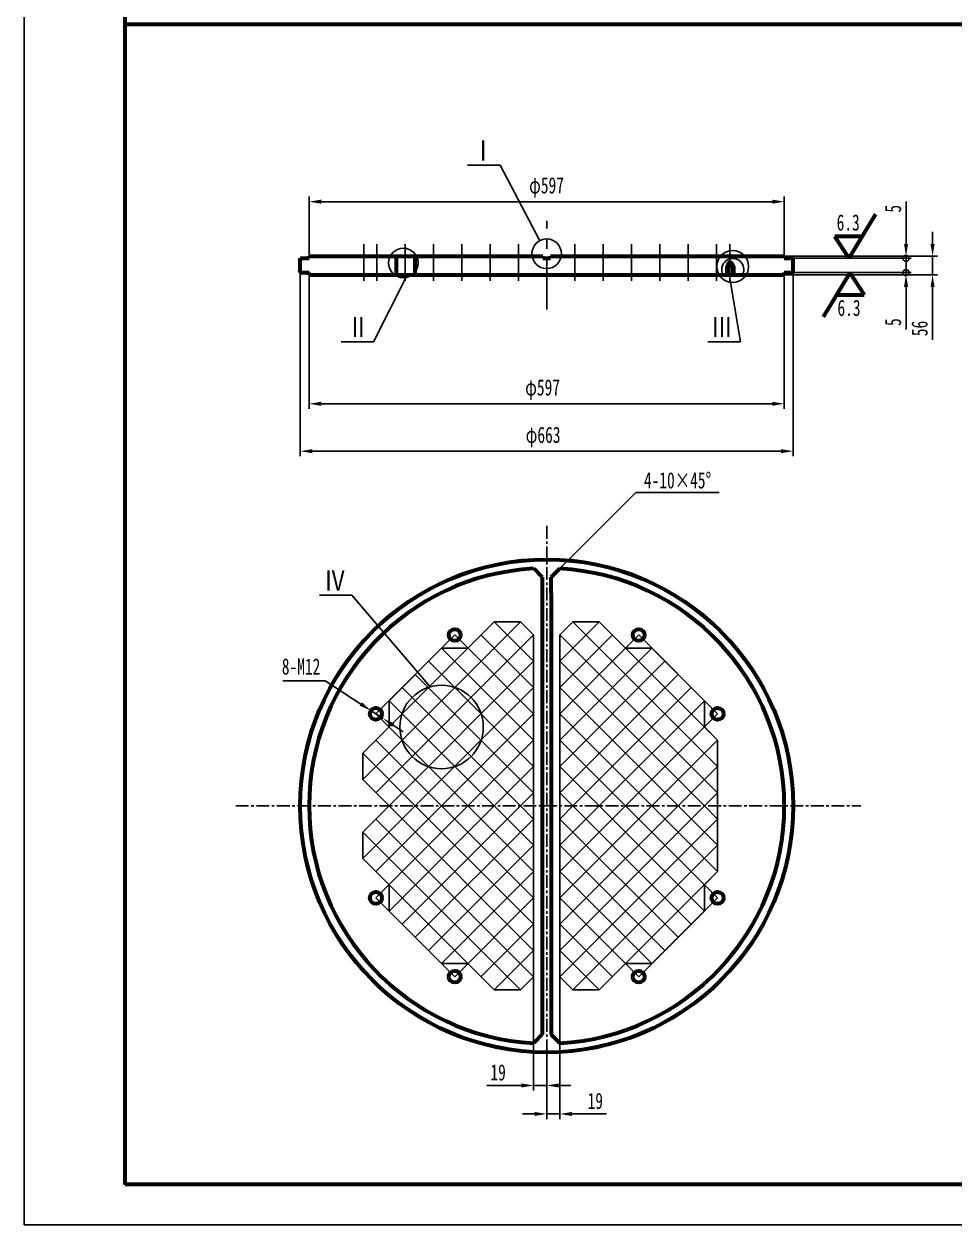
# Model space of a CAD drawing. Header units: millimetres. Extents: x 23903 to 90356, y -5632 to 81432.
# Drawn here: x 52855 to 55158, y 51807 to 54777 of the extents above; entities that cross this region are included whole.
import ezdxf

# ---------------------------------------------------------------- set-up
doc = ezdxf.new("R2010")
doc.units = ezdxf.units.MM
for name, pattern in [('CENTER', [50.8, 31.75, -6.35, 6.35, -6.35]), ('CENTERX2', [4, 2.5, -0.5, 0.5, -0.5]), ('PHANTOM2', [31.75, 15.875, -3.175, 3.175, -3.175, 3.175, -3.175])]:
    doc.linetypes.add(name, pattern=pattern)
doc.layers.get('0').update_dxf_attribs({"lineweight": 60})
doc.layers.get('DEFPOINTS').update_dxf_attribs({"color": 6, "linetype": 'PHANTOM2', "lineweight": 25})
doc.layers.add('CCX', color=3, linetype='Continuous', lineweight=25)
doc.layers.add('DD', color=4, linetype='CENTER', lineweight=25)
doc.styles.add('HZ', font='SIMFANG.TTF', dxfattribs={"width": 0.7})
doc.styles.add('HZ123', font='SIMFANG.TTF', dxfattribs={"width": 0.7, "height": 2.5})
doc.dimstyles.new('ISO-25$0', dxfattribs={"dimscale": 10, "dimtxt": 4, "dimasz": 3, "dimexe": 1.25, "dimexo": 0, "dimgap": 1.2, "dimtad": 1, "dimdec": 0, "dimtxsty": 'HZ', "dimcen": 0, "dimclrd": 256, "dimclrt": 256, "dimadec": 0, "dimazin": 0, "dimtfac": 1, "dimtdec": 0, "dimtmove": 0, "dimatfit": 2, "dimfxl": 1, "dimlwd": -1, "dimarcsym": 0})
doc.dimstyles.new('ISO-25$3', dxfattribs={"dimscale": 10, "dimtxt": 4, "dimasz": 3, "dimexe": 1.25, "dimexo": 0, "dimgap": 1.5, "dimtad": 2, "dimtih": 1, "dimtoh": 1, "dimdec": 0, "dimdsep": 46, "dimtxsty": 'HZ', "dimcen": -2.5, "dimadec": 0, "dimazin": 0, "dimtfac": 1, "dimtdec": 0, "dimtmove": 0, "dimatfit": 3, "dimldrblk": 'NONE', "dimfxl": 1, "dimarcsym": 0})

# ---------------------------------------------------------------- blocks, each defined once
blk = doc.blocks.new('*D110')
at = {"layer": 'CCX', "color": 0, "lineweight": -2}
for p, q in [((53560.5, 54203.1), (53560.5, 54350.3)), ((54735.8, 54203.1), (54735.8, 54350.3))]:
    blk.add_line(p, q, dxfattribs=at)
at = {"layer": 'CCX'}
blk.add_line((53590.5, 54337.8), (54705.8, 54337.8), dxfattribs=at)
for points in [[(53590.5, 54342.8), (53590.5, 54332.8), (53560.5, 54337.8)], [(54705.8, 54342.8), (54705.8, 54332.8), (54735.8, 54337.8)]]:
    blk.add_solid(points, dxfattribs=at)
at = {"layer": 'DEFPOINTS', "color": 0}
for p in [(54735.8, 54337.8), (53560.5, 54203.1), (54735.8, 54203.1)]:
    blk.add_point(p, dxfattribs=at)
at = {"layer": 'CCX', "insert": (54147.8, 54372.8), "char_height": 40, "attachment_point": 5, "style": 'HZ'}
blk.add_mtext('φ597', dxfattribs=at)
blk = doc.blocks.new('*D111')
at = {"layer": 'CCX', "color": 0, "lineweight": -2}
for p, q in [((53560.5, 54157), (53560.5, 53825.5)), ((54735.8, 54157), (54735.8, 53825.5))]:
    blk.add_line(p, q, dxfattribs=at)
at = {"layer": 'CCX'}
blk.add_line((53590.5, 53838), (54705.8, 53838), dxfattribs=at)
for points in [[(53590.5, 53843), (53590.5, 53833), (53560.5, 53838)], [(54705.8, 53843), (54705.8, 53833), (54735.8, 53838)]]:
    blk.add_solid(points, dxfattribs=at)
at = {"layer": 'DEFPOINTS', "color": 0}
for p in [(53560.5, 54157), (54735.8, 54157), (54735.8, 53838)]:
    blk.add_point(p, dxfattribs=at)
at = {"layer": 'CCX', "insert": (54138, 53873), "char_height": 40, "attachment_point": 5, "style": 'HZ'}
blk.add_mtext('φ597', dxfattribs=at)
blk = doc.blocks.new('*D112')
at = {"layer": 'CCX', "color": 0, "lineweight": -2}
for p, q in [((53538.5, 54162.4), (53538.5, 53708.2)), ((54757.8, 54162.4), (54757.8, 53708.2))]:
    blk.add_line(p, q, dxfattribs=at)
at = {"layer": 'CCX'}
blk.add_line((53568.5, 53720.7), (54727.8, 53720.7), dxfattribs=at)
for points in [[(53568.5, 53725.7), (53568.5, 53715.7), (53538.5, 53720.7)], [(54727.8, 53725.7), (54727.8, 53715.7), (54757.8, 53720.7)]]:
    blk.add_solid(points, dxfattribs=at)
at = {"layer": 'DEFPOINTS', "color": 0}
for p in [(53538.5, 54162.4), (54757.8, 54162.4), (54757.8, 53720.7)]:
    blk.add_point(p, dxfattribs=at)
at = {"layer": 'CCX', "insert": (54139.2, 53755.7), "char_height": 40, "attachment_point": 5, "style": 'HZ'}
blk.add_mtext('φ663', dxfattribs=at)
blk = doc.blocks.new('_DotSmall')
at = {"color": 0, "linetype": 'ByBlock', "const_width": 0.5}
blk.add_lwpolyline([(-0.0625, 0, 1), (0.0625, 0, 1)], format="xyb", close=True, dxfattribs=at)
blk = doc.blocks.new('*D113')
at = {"layer": 'CCX'}
for p, q in [((55036.9, 54233.1), (55036.9, 54338.4)), ((55036.9, 54197.7), (55036.9, 54203.1)), ((55036.9, 54197.7), (55036.9, 54167.7))]:
    blk.add_line(p, q, dxfattribs=at)
at = {"layer": 'CCX', "color": 0, "lineweight": -2}
for p, q in [((54735.8, 54203.1), (55049.4, 54203.1)), ((54757.8, 54197.7), (55049.4, 54197.7))]:
    blk.add_line(p, q, dxfattribs=at)
at = {"layer": 'CCX'}
blk.add_solid([(55031.9, 54233.1), (55041.9, 54233.1), (55036.9, 54203.1)], dxfattribs=at)
at = {"layer": 'DEFPOINTS', "color": 0}
for p in [(54735.8, 54203.1), (55036.9, 54203.1), (54757.8, 54197.7)]:
    blk.add_point(p, dxfattribs=at)
at = {"layer": 'CCX', "xscale": 30, "yscale": 30, "zscale": 30, "rotation": 90}
blk.add_blockref('_DotSmall', (55036.9, 54197.7), dxfattribs=at)
at = {"layer": 'CCX', "insert": (55004.9, 54320.3), "char_height": 40, "attachment_point": 5, "rotation": 90, "style": 'HZ'}
blk.add_mtext('5', dxfattribs=at)
blk = doc.blocks.new('*D114')
at = {"layer": 'CCX'}
for p, q in [((55036.9, 54162.4), (55036.9, 54192.4)), ((55036.9, 54162.4), (55036.9, 54157)), ((55036.9, 54127), (55036.9, 54021.7))]:
    blk.add_line(p, q, dxfattribs=at)
at = {"layer": 'CCX', "color": 0, "lineweight": -2}
for p, q in [((54735.8, 54157), (55049.4, 54157)), ((54757.8, 54162.4), (55049.4, 54162.4))]:
    blk.add_line(p, q, dxfattribs=at)
at = {"layer": 'CCX'}
blk.add_solid([(55031.9, 54127), (55041.9, 54127), (55036.9, 54157)], dxfattribs=at)
at = {"layer": 'DEFPOINTS', "color": 0}
for p in [(54735.8, 54157), (54757.8, 54162.4), (55036.9, 54157)]:
    blk.add_point(p, dxfattribs=at)
at = {"layer": 'CCX', "xscale": 30, "yscale": 30, "zscale": 30, "rotation": 270}
blk.add_blockref('_DotSmall', (55036.9, 54162.4), dxfattribs=at)
at = {"layer": 'CCX', "insert": (55004.9, 54039.8), "char_height": 40, "attachment_point": 5, "rotation": 90, "style": 'HZ'}
blk.add_mtext('5', dxfattribs=at)
blk = doc.blocks.new('*D115')
at = {"layer": 'CCX'}
for p, q in [((55102.5, 54233.1), (55102.5, 54263.1)), ((55102.5, 54203.1), (55102.5, 54157)), ((55102.5, 54127), (55102.5, 53996.3))]:
    blk.add_line(p, q, dxfattribs=at)
at = {"layer": 'CCX', "color": 0, "lineweight": -2}
for p, q in [((54735.8, 54203.1), (55115, 54203.1)), ((54735.8, 54157), (55115, 54157))]:
    blk.add_line(p, q, dxfattribs=at)
at = {"layer": 'CCX'}
for points in [[(55097.5, 54233.1), (55107.5, 54233.1), (55102.5, 54203.1)], [(55097.5, 54127), (55107.5, 54127), (55102.5, 54157)]]:
    blk.add_solid(points, dxfattribs=at)
at = {"layer": 'DEFPOINTS', "color": 0}
for p in [(54735.8, 54203.1), (55102.5, 54203.1), (54735.8, 54157)]:
    blk.add_point(p, dxfattribs=at)
at = {"layer": 'CCX', "insert": (55070.5, 54024.2), "char_height": 40, "attachment_point": 5, "rotation": 90, "style": 'HZ'}
blk.add_mtext('56', dxfattribs=at)
blk = doc.blocks.new('*D138')
at = {"layer": 'CCX', "color": 0, "lineweight": -2}
for p, q in [((53495.6, 53153), (53600.6, 53153)), ((53600.6, 53153), (53688.6, 53095.4)), ((53743.3, 53059.6), (53713.7, 53079)), ((53768.4, 53043.1), (53793.5, 53026.7))]:
    blk.add_line(p, q, dxfattribs=at)
at = {"layer": 'CCX', "color": 0}
for points in [[(53691.3, 53099.6), (53685.8, 53091.2), (53713.7, 53079)], [(53771.1, 53047.3), (53765.7, 53039), (53743.3, 53059.6)]]:
    blk.add_solid(points, dxfattribs=at)
at = {"layer": 'DEFPOINTS', "color": 0}
for p in [(53713.7, 53079), (53743.3, 53059.6)]:
    blk.add_point(p, dxfattribs=at)
at = {"layer": 'CCX', "color": 0, "insert": (53540.6, 53188), "char_height": 40, "attachment_point": 5, "style": 'HZ'}
blk.add_mtext('8-M12', dxfattribs=at)
blk = doc.blocks.new('_None')
blk = doc.blocks.new('*D280')
at = {"layer": 'CCX', "color": 0, "lineweight": -2}
for p, q in [((54115.6, 52421.1), (54115.6, 52139.7)), ((54148.1, 52234.1), (54148.1, 52139.7))]:
    blk.add_line(p, q, dxfattribs=at)
at = {"layer": 'CCX'}
for p, q in [((54085.6, 52152.2), (54000.3, 52152.2)), ((54148.1, 52152.2), (54115.6, 52152.2)), ((54178.1, 52152.2), (54208.1, 52152.2))]:
    blk.add_line(p, q, dxfattribs=at)
for points in [[(54085.6, 52157.2), (54085.6, 52147.2), (54115.6, 52152.2)], [(54178.1, 52157.2), (54178.1, 52147.2), (54148.1, 52152.2)]]:
    blk.add_solid(points, dxfattribs=at)
at = {"layer": 'DEFPOINTS', "color": 0}
for p in [(54115.6, 52421.1), (54148.1, 52234.1), (54115.6, 52152.2)]:
    blk.add_point(p, dxfattribs=at)
at = {"layer": 'CCX', "insert": (54028, 52184.2), "char_height": 40, "attachment_point": 5, "style": 'HZ'}
blk.add_mtext('19', dxfattribs=at)
blk = doc.blocks.new('*D281')
at = {"layer": 'CCX', "color": 0, "lineweight": -2}
for p, q in [((54180.6, 52421.1), (54180.6, 52069.2)), ((54148.1, 52234.1), (54148.1, 52069.2))]:
    blk.add_line(p, q, dxfattribs=at)
at = {"layer": 'CCX'}
for p, q in [((54118.1, 52081.7), (54088.1, 52081.7)), ((54148.1, 52081.7), (54180.6, 52081.7)), ((54210.6, 52081.7), (54296, 52081.7))]:
    blk.add_line(p, q, dxfattribs=at)
for points in [[(54118.1, 52086.7), (54118.1, 52076.7), (54148.1, 52081.7)], [(54210.6, 52086.7), (54210.6, 52076.7), (54180.6, 52081.7)]]:
    blk.add_solid(points, dxfattribs=at)
at = {"layer": 'DEFPOINTS', "color": 0}
for p in [(54180.6, 52421.1), (54148.1, 52234.1), (54148.1, 52081.7)]:
    blk.add_point(p, dxfattribs=at)
at = {"layer": 'CCX', "insert": (54268.3, 52113.7), "char_height": 40, "attachment_point": 5, "style": 'HZ'}
blk.add_mtext('19', dxfattribs=at)

msp = doc.modelspace()

# ---------------------------------------------------------------- linework, layer by layer
for p, q in [((53105.4, 51907.1), (53105.4, 57647.1)), ((53105.4, 51907.1), (53105.4, 57647.1)), ((53560.5, 54197.7), (53560.5, 54203.1)), ((53560.5, 54203.1), (54138.5, 54203.1)), ((53775.9, 54203.1), (53775.9, 54157)), ((53821.9, 54203.1), (53821.9, 54157)), ((54138.5, 54197.7), (54138.5, 54203.1)), ((54157.8, 54197.7), (54157.8, 54203.1)), ((54157.8, 54203.1), (54735.8, 54203.1)), ((54735.8, 54197.7), (54735.8, 54203.1)), ((53538.5, 54197.7), (53560.5, 54197.7)), ((53538.5, 54162.4), (53538.5, 54197.7)), ((54138.5, 54197.7), (54157.8, 54197.7)), ((54593.3, 54178.4), (54593.3, 54157)), ((54610.4, 54178.4), (54593.3, 54178.4)), ((54601.9, 54188.9), (54595.4, 54182.7)), ((54608.3, 54182.7), (54595.4, 54182.7)), ((54595.4, 54182.7), (54595.4, 54157)), ((54608.3, 54182.7), (54601.9, 54188.9)), ((54608.3, 54182.7), (54608.3, 54157)), ((54610.4, 54178.4), (54610.4, 54157)), ((54735.8, 54197.7), (54757.8, 54197.7)), ((54757.8, 54162.4), (54757.8, 54197.7)), ((53538.5, 54162.4), (53560.5, 54162.4)), ((53560.5, 54157), (53560.5, 54162.4)), ((53560.5, 54157), (54735.8, 54157)), ((54735.8, 54162.4), (54757.8, 54162.4)), ((54735.8, 54157), (54735.8, 54162.4)), ((54137.1, 53409.3), (54115.9, 53430.4)), ((54159.2, 53409.3), (54180.3, 53430.4)), ((54137.1, 53409.3), (54137.1, 52278)), ((54159.2, 53370.4), (54159.2, 53409.3)), ((54159.2, 53370.4), (54159.2, 52316.9)), ((54159.2, 52316.9), (54159.2, 52278)), ((54137.1, 52278), (54115.9, 52256.9)), ((54159.2, 52278), (54180.3, 52256.9)), ((61165.4, 51907.1), (53105.4, 51907.1))]:
    msp.add_line(p, q)
at = {"color": 7}
msp.add_line((53105.4, 54777.1), (61165.4, 54777.1), dxfattribs=at)
at = {"ltscale": 8}
for p, q in [((54895.9, 54197.7), (54961.8, 54306.5)), ((54928.6, 54251.7), (54860.7, 54251.7)), ((54895.9, 54197.7), (54860.7, 54251.7)), ((54897.9, 54161.9), (54832.1, 54053.1)), ((54897.9, 54161.9), (54933.1, 54107.8)), ((54865.2, 54107.8), (54933.1, 54107.8))]:
    msp.add_line(p, q, dxfattribs=at)
at = {"const_width": 3}
msp.add_lwpolyline([(61165.4, 51907.1), (61165.4, 57647.1), (53105.4, 57647.1), (53105.4, 51907.1), (61165.4, 51907.1)], dxfattribs=at)
for centre, radius in [((54148.1, 52843.6), 609.6), ((54148.1, 52843.6), 609.5), ((53920.6, 53266.2), 14.7), ((54375.6, 53266.2), 14.7), ((53725.6, 53071.2), 14.7), ((54570.7, 53071.2), 14.7), ((53725.6, 52616.1), 14.7), ((54570.7, 52616.1), 14.7), ((53920.6, 52421.1), 14.7), ((54375.6, 52421.1), 14.7)]:
    msp.add_circle(centre, radius)
for start, end in [(93.1414, 266.8586), (273.1414, 86.8586)]:
    msp.add_arc((54148.1, 52843.6), 587.7, start, end)
at = {"layer": 'CCX'}
for p, q in [((52855.4, 51807.1), (52855.4, 57747.1)), ((54033, 54427.8), (53952.6, 54427.8)), ((54131.1, 54241.2), (54033, 54427.8)), ((53800.8, 54151.2), (53720.1, 53991.5)), ((54601.9, 54143.3), (54627.1, 53991.5)), ((53720.1, 53991.5), (53639.7, 53991.5)), ((54627.1, 53991.5), (54546.7, 53991.5)), ((54180.3, 53430.4), (54368.7, 53618.8)), ((54368.7, 53618.8), (54575, 53618.8)), ((53666.3, 53364.6), (53585.9, 53364.6)), ((53860.2, 53138), (53666.3, 53364.6)), ((53693.1, 52908.7), (54083.1, 53298.7)), ((53693.1, 52973.7), (54018.1, 53298.7)), ((54018.1, 53298.7), (53953.1, 53233.7)), ((54018.1, 53298.7), (53953.1, 53233.7)), ((54115.6, 53201.2), (54018.1, 53298.7)), ((54115.6, 53201.2), (54018.1, 53298.7)), ((54083.1, 53298.7), (54018.1, 53298.7)), ((54083.1, 53298.7), (54018.1, 53298.7)), ((54115.6, 53266.2), (54083.1, 53298.7)), ((54115.6, 53266.2), (54083.1, 53298.7)), ((54180.6, 53201.2), (54278.1, 53298.7)), ((54180.6, 53266.2), (54213.1, 53298.7)), ((54180.6, 53201.2), (54278.1, 53298.7)), ((54180.6, 53266.2), (54213.1, 53298.7)), ((54570.7, 52941.2), (54213.1, 53298.7)), ((54213.1, 53298.7), (54278.1, 53298.7)), ((54213.1, 53298.7), (54278.1, 53298.7)), ((54570.7, 53006.2), (54278.1, 53298.7)), ((54278.1, 53298.7), (54343.1, 53233.7)), ((54278.1, 53298.7), (54343.1, 53233.7)), ((53725.6, 52876.1), (54115.6, 53266.2)), ((53725.6, 53071.2), (53920.6, 53266.2)), ((54115.6, 53071.2), (53920.6, 53266.2)), ((54115.6, 53136.2), (53985.6, 53266.2)), ((54115.6, 53266.2), (54115.6, 52843.6)), ((54115.6, 52843.6), (54115.6, 53266.2)), ((54570.7, 52876.1), (54180.6, 53266.2)), ((54180.6, 53071.2), (54375.6, 53266.2)), ((54180.6, 53136.2), (54310.6, 53266.2)), ((54180.6, 53266.2), (54180.6, 52843.6)), ((54180.6, 52843.6), (54180.6, 53266.2)), ((54570.7, 53071.2), (54375.6, 53266.2)), ((53888.1, 53233.7), (53758.1, 53103.7)), ((53888.1, 53233.7), (53758.1, 53103.7)), ((54115.6, 53006.2), (53888.1, 53233.7)), ((53953.1, 53233.7), (53888.1, 53233.7)), ((53953.1, 53233.7), (53888.1, 53233.7)), ((54180.6, 53006.2), (54408.2, 53233.7)), ((54343.1, 53233.7), (54408.2, 53233.7)), ((54343.1, 53233.7), (54408.2, 53233.7)), ((54408.2, 53233.7), (54538.2, 53103.7)), ((54408.2, 53233.7), (54538.2, 53103.7)), ((53758.1, 52843.6), (54115.6, 53201.2)), ((54115.6, 52941.2), (53855.6, 53201.2)), ((54538.2, 52843.6), (54180.6, 53201.2)), ((54180.6, 52941.2), (54440.7, 53201.2)), ((54115.6, 52876.1), (53823.1, 53168.7)), ((54115.6, 52876.1), (53823.1, 53168.7)), ((54115.6, 52876.1), (53823.1, 53168.7)), ((54180.6, 52876.1), (54473.2, 53168.7)), ((54180.6, 52876.1), (54473.2, 53168.7)), ((54180.6, 52876.1), (54473.2, 53168.7)), ((54083.1, 52843.6), (53790.6, 53136.2)), ((53823.1, 52843.6), (54115.6, 53136.2)), ((54473.2, 52843.6), (54180.6, 53136.2)), ((54213.1, 52843.6), (54505.7, 53136.2)), ((54018.1, 52843.6), (53758.1, 53103.7)), ((53758.1, 53103.7), (53758.1, 53038.7)), ((53758.1, 53103.7), (53758.1, 53038.7)), ((54278.1, 52843.6), (54538.2, 53103.7)), ((54538.2, 53103.7), (54538.2, 53038.7)), ((54538.2, 53103.7), (54538.2, 53038.7)), ((53953.1, 52843.6), (53725.6, 53071.2)), ((53888.1, 52843.6), (54115.6, 53071.2)), ((54408.2, 52843.6), (54180.6, 53071.2)), ((54343.1, 52843.6), (54570.7, 53071.2)), ((53758.1, 53038.7), (53693.1, 52973.7)), ((53758.1, 53038.7), (53693.1, 52973.7)), ((54538.2, 53038.7), (54570.7, 53006.2)), ((54538.2, 53038.7), (54570.7, 53006.2)), ((53888.1, 52843.6), (53725.6, 53006.2)), ((53953.1, 52843.6), (54115.6, 53006.2)), ((54343.1, 52843.6), (54180.6, 53006.2)), ((54408.2, 52843.6), (54570.7, 53006.2)), ((54570.7, 53006.2), (54570.7, 52681.1)), ((53823.1, 52843.6), (53693.1, 52973.7)), ((53693.1, 52973.7), (53693.1, 52908.7)), ((53693.1, 52973.7), (53693.1, 52908.7)), ((54018.1, 52843.6), (54115.6, 52941.2)), ((54278.1, 52843.6), (54180.6, 52941.2)), ((54473.2, 52843.6), (54570.7, 52941.2)), ((53758.1, 52843.6), (53693.1, 52908.7)), ((53693.1, 52908.7), (53758.1, 52843.6)), ((54083.1, 52843.6), (54115.6, 52876.1)), ((54213.1, 52843.6), (54180.6, 52876.1)), ((54538.2, 52843.6), (54570.7, 52876.1)), ((54570.7, 52876.1), (54538.2, 52843.6)), ((53823.1, 52843.6), (53693.1, 52713.6)), ((53758.1, 52843.6), (53693.1, 52778.6)), ((53693.1, 52778.6), (53758.1, 52843.6)), ((53953.1, 52843.6), (53725.6, 52616.1)), ((53888.1, 52843.6), (53725.6, 52681.1)), ((53758.1, 52843.6), (54115.6, 52486.1)), ((54018.1, 52843.6), (53758.1, 52583.6)), ((54083.1, 52843.6), (53790.6, 52551.1)), ((53823.1, 52843.6), (54115.6, 52551.1)), ((53888.1, 52843.6), (54115.6, 52616.1)), ((53953.1, 52843.6), (54115.6, 52681.1)), ((54018.1, 52843.6), (54115.6, 52746.1)), ((54083.1, 52843.6), (54115.6, 52811.1)), ((54115.6, 52421.1), (54115.6, 52843.6)), ((54115.6, 52843.6), (54115.6, 52421.1)), ((54213.1, 52843.6), (54180.6, 52811.1)), ((54278.1, 52843.6), (54180.6, 52746.1)), ((54343.1, 52843.6), (54180.6, 52681.1)), ((54408.2, 52843.6), (54180.6, 52616.1)), ((54473.2, 52843.6), (54180.6, 52551.1)), ((54538.2, 52843.6), (54180.6, 52486.1)), ((54180.6, 52421.1), (54180.6, 52843.6)), ((54180.6, 52843.6), (54180.6, 52421.1)), ((54213.1, 52843.6), (54505.7, 52551.1)), ((54278.1, 52843.6), (54538.2, 52583.6)), ((54343.1, 52843.6), (54570.7, 52616.1)), ((54408.2, 52843.6), (54570.7, 52681.1)), ((54473.2, 52843.6), (54570.7, 52746.1)), ((54538.2, 52843.6), (54570.7, 52811.1)), ((54570.7, 52811.1), (54538.2, 52843.6)), ((53725.6, 52811.1), (54115.6, 52421.1)), ((54115.6, 52811.1), (53823.1, 52518.6)), ((54115.6, 52811.1), (53823.1, 52518.6)), ((54115.6, 52811.1), (53823.1, 52518.6)), ((54570.7, 52811.1), (54180.6, 52421.1)), ((54180.6, 52811.1), (54473.2, 52518.6)), ((54180.6, 52811.1), (54473.2, 52518.6)), ((54180.6, 52811.1), (54473.2, 52518.6)), ((53693.1, 52778.6), (54083.1, 52388.6)), ((53693.1, 52713.6), (53693.1, 52778.6)), ((53693.1, 52713.6), (53693.1, 52778.6)), ((54115.6, 52746.1), (53855.6, 52486.1)), ((54180.6, 52746.1), (54440.7, 52486.1)), ((54570.7, 52746.1), (54213.1, 52388.6)), ((53693.1, 52713.6), (54018.1, 52388.6)), ((53758.1, 52648.6), (53693.1, 52713.6)), ((53758.1, 52648.6), (53693.1, 52713.6)), ((54115.6, 52681.1), (53888.1, 52453.6)), ((54180.6, 52681.1), (54408.2, 52453.6)), ((54570.7, 52681.1), (54278.1, 52388.6)), ((54538.2, 52648.6), (54570.7, 52681.1)), ((54538.2, 52648.6), (54570.7, 52681.1)), ((53758.1, 52583.6), (53758.1, 52648.6)), ((53758.1, 52583.6), (53758.1, 52648.6)), ((54538.2, 52583.6), (54538.2, 52648.6)), ((54538.2, 52583.6), (54538.2, 52648.6)), ((53725.6, 52616.1), (53920.6, 52421.1)), ((54115.6, 52616.1), (53920.6, 52421.1)), ((54180.6, 52616.1), (54375.6, 52421.1)), ((54570.7, 52616.1), (54375.6, 52421.1)), ((53888.1, 52453.6), (53758.1, 52583.6)), ((53888.1, 52453.6), (53758.1, 52583.6)), ((54408.2, 52453.6), (54538.2, 52583.6)), ((54408.2, 52453.6), (54538.2, 52583.6)), ((54115.6, 52551.1), (53985.6, 52421.1)), ((54180.6, 52551.1), (54310.6, 52421.1)), ((54115.6, 52486.1), (54018.1, 52388.6)), ((54115.6, 52486.1), (54018.1, 52388.6)), ((54180.6, 52486.1), (54278.1, 52388.6)), ((54180.6, 52486.1), (54278.1, 52388.6)), ((53953.1, 52453.6), (53888.1, 52453.6)), ((53953.1, 52453.6), (53888.1, 52453.6)), ((54018.1, 52388.6), (53953.1, 52453.6)), ((54018.1, 52388.6), (53953.1, 52453.6)), ((54278.1, 52388.6), (54343.1, 52453.6)), ((54278.1, 52388.6), (54343.1, 52453.6)), ((54343.1, 52453.6), (54408.2, 52453.6)), ((54343.1, 52453.6), (54408.2, 52453.6)), ((54115.6, 52421.1), (54083.1, 52388.6)), ((54115.6, 52421.1), (54083.1, 52388.6)), ((54180.6, 52421.1), (54213.1, 52388.6)), ((54180.6, 52421.1), (54213.1, 52388.6)), ((54083.1, 52388.6), (54018.1, 52388.6)), ((54083.1, 52388.6), (54018.1, 52388.6)), ((54213.1, 52388.6), (54278.1, 52388.6)), ((54213.1, 52388.6), (54278.1, 52388.6)), ((61265.4, 51807.1), (52855.4, 51807.1))]:
    msp.add_line(p, q, dxfattribs=at)
for centre, radius in [((54148.1, 54208.9), 36.6), ((53793.6, 54186.2), 36.6), ((54608.3, 54177.5), 39.3), ((53888.1, 53038.7), 103.2)]:
    msp.add_circle(centre, radius, dxfattribs=at)
for centre, radius, start, end in [((54608.3, 54169.9), 27.4, 331.9925, 208.0075), ((53920.6, 53266.2), 16.7, 315, 225), ((54375.6, 53266.2), 16.7, 315, 225), ((53725.6, 53071.2), 16.7, 315, 225), ((54570.7, 53071.2), 16.7, 315, 225), ((53725.6, 52616.1), 16.7, 315, 225), ((54570.7, 52616.1), 16.7, 315, 225), ((53920.6, 52421.1), 16.7, 315, 225), ((54375.6, 52421.1), 16.7, 315, 225)]:
    msp.add_arc(centre, radius, start, end, dxfattribs=at)
at = {"layer": 'DD', "linetype": 'CENTERX2', "ltscale": 50}
for p, q in [((54148.1, 54071.4), (54148.1, 54290.6)), ((53695.5, 54142.2), (53695.5, 54232.5)), ((53728.1, 54142.2), (53728.1, 54232.5)), ((53798.1, 54142.2), (53798.1, 54232.5)), ((53868.1, 54142.2), (53868.1, 54232.5)), ((53938.1, 54142.2), (53938.1, 54232.5)), ((54008.1, 54142.2), (54008.1, 54232.5)), ((54078.1, 54142.2), (54078.1, 54232.5)), ((54218.1, 54142.2), (54218.1, 54232.5)), ((54288.1, 54142.2), (54288.1, 54232.5)), ((54358.1, 54142.2), (54358.1, 54232.5)), ((54428.1, 54142.2), (54428.1, 54232.5)), ((54498.1, 54142.2), (54498.1, 54232.5)), ((54568.1, 54142.2), (54568.1, 54232.5)), ((54600.8, 54142.2), (54600.8, 54232.5))]:
    msp.add_line(p, q, dxfattribs=at)
at = {"layer": 'DD'}
for p, q in [((54148.1, 52234.1), (54148.1, 53535.8)), ((53379.2, 52843.6), (54925.1, 52843.6))]:
    msp.add_line(p, q, dxfattribs=at)

# ---------------------------------------------------------------- texts
at = {"layer": 'CCX', "linetype": 'ByBlock', "style": 'HZ123', "width": 0.8}
for s, p in [('Ⅰ', (53963.8, 54439.3)), ('Ⅱ', (53654.5, 54003)), ('Ⅲ', (54554.2, 54003)), ('Ⅳ', (53597, 53376.1))]:
    msp.add_text(s, height=50, dxfattribs=at).set_placement(p)
at = {"layer": 'CCX', "style": 'HZ', "width": 0.7}
for s, p in [('6.3', (54865.2, 54266.3)), ('6.3', (54867.2, 54055.2)), ('4-10×45%%D', (54388.6, 53628.7))]:
    msp.add_text(s, height=40, dxfattribs=at).set_placement(p)

# ---------------------------------------------------------------- dimensions: what is measured, and where the dimension line sits
at = {"layer": 'CCX'}
for base, p1, p2, text, picture, middle in [((54735.8, 54337.8), (53560.5, 54203.1), (54735.8, 54203.1), 'φ597', '*D110', (54147.8, 54337.8)), ((54757.8, 53720.7), (53538.5, 54162.4), (54757.8, 54162.4), 'φ663', '*D112', (54139.2, 53720.7)), ((54735.8, 53838), (53560.5, 54157), (54735.8, 54157), 'φ597', '*D111', (54138, 53838)), ((54115.6, 52152.2), (54148.1, 52234.1), (54115.6, 52421.1), '19', '*D280', (54028, 52152.2)), ((54148.1, 52081.7), (54180.6, 52421.1), (54148.1, 52234.1), '19', '*D281', (54268.3, 52081.7))]:
    dim = msp.add_linear_dim(base=base, p1=p1, p2=p2, text=text, dimstyle='ISO-25$0', dxfattribs=at)
    dim.commit()
    dim.dimension.update_dxf_attribs({"geometry": picture, "text_midpoint": middle, "dimtype": 160})
for base, p1, p2, picture, middle in [((55036.9, 54203.1), (54757.8, 54197.7), (54735.8, 54203.1), '*D113', (55036.9, 54320.3)), ((55036.9, 54157), (54757.8, 54162.4), (54735.8, 54157), '*D114', (55036.9, 54039.8))]:
    dim = msp.add_linear_dim(base=base, p1=p1, p2=p2, angle=90, text='5', dimstyle='ISO-25$0', override={"dimblk1": 'DotSmall', "dimsah": 1}, dxfattribs=at)
    dim.commit()
    dim.dimension.update_dxf_attribs({"geometry": picture, "text_midpoint": middle, "dimtype": 160})
dim = msp.add_linear_dim(base=(55102.5, 54203.1), p1=(54735.8, 54157), p2=(54735.8, 54203.1), angle=90, text='56', dimstyle='ISO-25$0', dxfattribs=at)
dim.commit()
dim.dimension.update_dxf_attribs({"geometry": '*D115', "text_midpoint": (55102.5, 54024.2), "dimtype": 160})
dim = msp.add_diameter_dim_2p(p1=(53743.3, 53059.6), p2=(53713.7, 53079), text='8-M12', dimstyle='ISO-25$3', dxfattribs=at)
dim.commit()
dim.dimension.update_dxf_attribs({"geometry": '*D138', "text_midpoint": (53540.6, 53153), "dimtype": 163})

doc.saveas('drawing.dxf')
